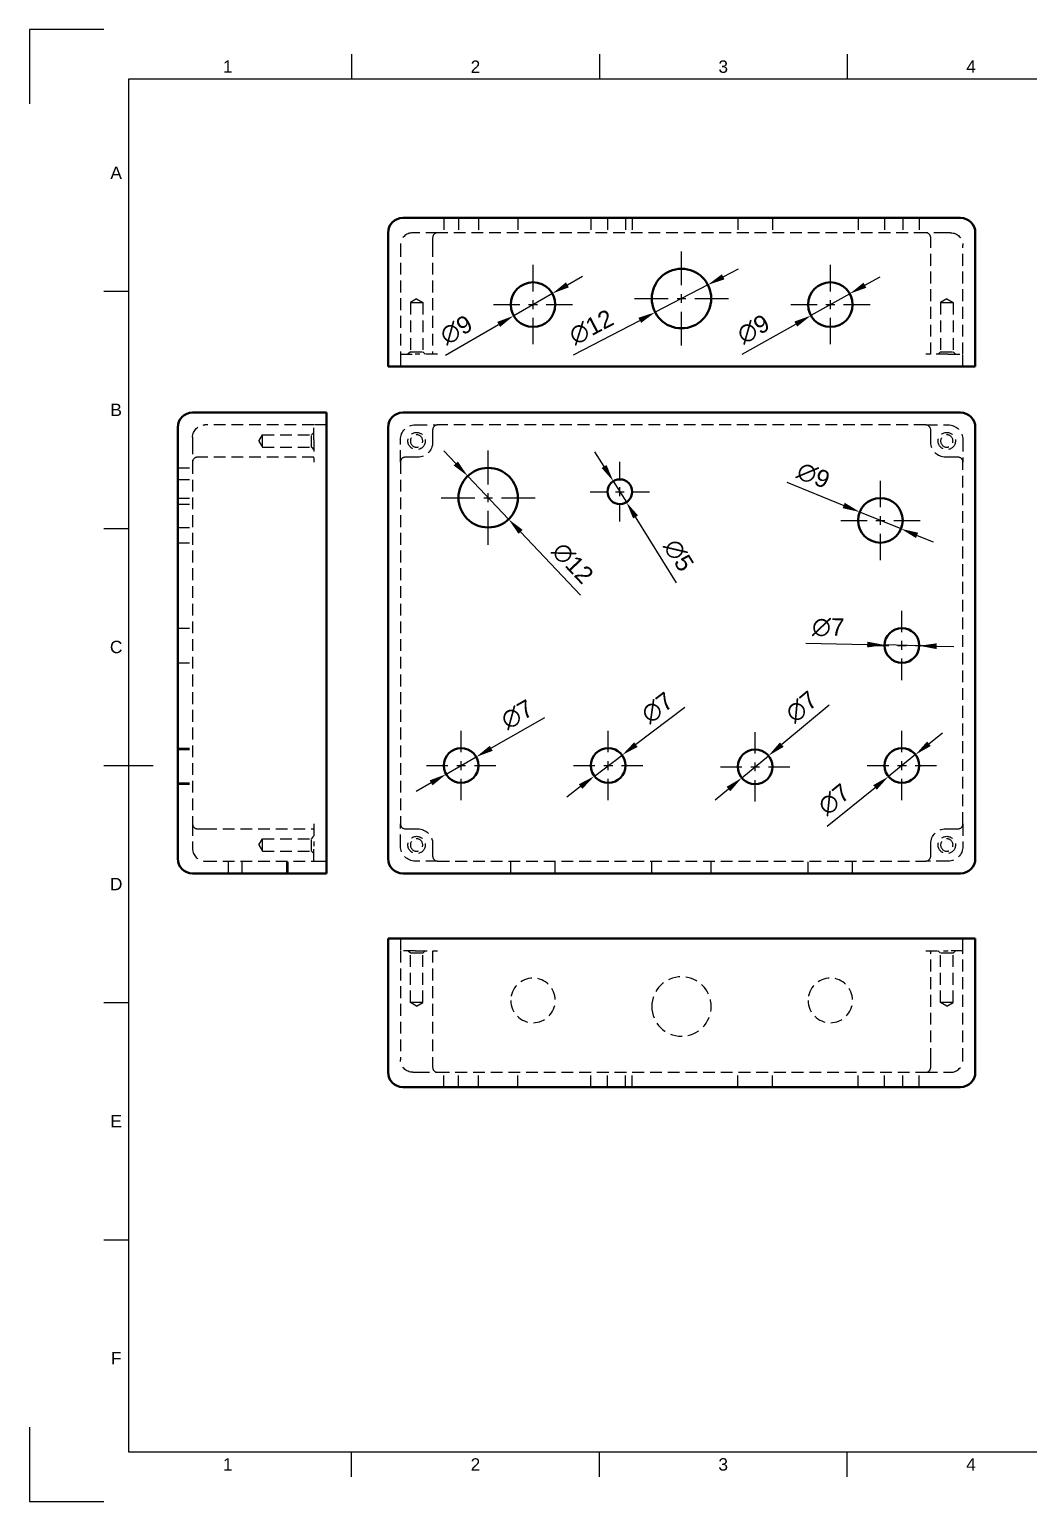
# Model space of a CAD drawing. Header units: millimetres. Extents: x 0 to 420, y 0 to 297.
# Drawn here: x 0 to 201.6, y 0 to 297 of the extents above; entities that cross this region are included whole.
import ezdxf
from ezdxf.enums import TextEntityAlignment as Align

# ---------------------------------------------------------------- set-up
doc = ezdxf.new("R2010")
doc.units = ezdxf.units.MM
doc.header["$LTSCALE"] = 0.75
doc.linetypes.add('CENTER2', pattern=[28.575, 19.05, -3.175, 3.175, -3.175])
doc.linetypes.add('HIDDEN2', pattern=[4.7625, 3.175, -1.5875])
for name, color, linetype, lineweight in [('BORDER', 7, 'Continuous', 25), ('FD_Dimensions', 7, 'Continuous', 25), ('Hidden', 7, 'HIDDEN2', 25), ('Smart Centers', 7, 'CENTER2', 25), ('Visible', 7, 'Continuous', 50)]:
    doc.layers.add(name, color=color, linetype=linetype, lineweight=lineweight)
doc.styles.add('FusionTitle', font='arial.ttf')
doc.styles.get("Standard").update_dxf_attribs({"font": 'arial.ttf'})
doc.dimstyles.new('Dim-ISO-25', dxfattribs={"dimtxt": 3.5, "dimasz": 3.5, "dimexe": 2.1, "dimexo": 2.1, "dimgap": 1.4, "dimtad": 1, "dimzin": 12, "dimdsep": 46, "dimtxsty": 'Standard', "dimcen": 0, "dimazin": 3, "dimtp": 0.1, "dimtm": 0.1, "dimtfac": 0.714286, "dimtmove": 0, "dimatfit": 3, "dimfxl": 1, "dimtzin": 12, "dimarcsym": 0})

# ---------------------------------------------------------------- blocks, each defined once
blk = doc.blocks.new('ISO_A3_SHEET')
at = {"layer": 'BORDER'}
for p, q in [((65, 292), (65, 287)), ((115, 292), (115, 287)), ((165, 292), (165, 287)), ((410, 287), (20, 287)), ((20, 287), (20, 10)), ((15, 244.16666), (20, 244.16666)), ((15, 196.33333), (20, 196.33333)), ((15, 148.5), (25, 148.5)), ((15, 100.66667), (20, 100.66667)), ((15, 52.83334), (20, 52.83334)), ((20, 10), (410, 10)), ((65, 5), (65, 10)), ((115, 5), (115, 10)), ((165, 5), (165, 10))]:
    blk.add_line(p, q, dxfattribs=at)
at = {"layer": 'Defpoints'}
for p, q in [((15, 297), (0, 297)), ((0, 297), (0, 282)), ((0, 15), (0, 0)), ((0, 0), (15, 0))]:
    blk.add_line(p, q, dxfattribs=at)
at = {"layer": 'BORDER', "style": 'FusionTitle'}
for s, p in [('1', (40, 289.5)), ('2', (90, 289.5)), ('3', (140, 289.5)), ('4', (190, 289.5)), ('A', (17.5, 268.08333)), ('B', (17.5, 220.25)), ('C', (17.5, 172.41667)), ('D', (17.5, 124.58334)), ('E', (17.5, 76.75001)), ('F', (17.5, 28.91668)), ('1', (40, 7.5)), ('2', (90, 7.5)), ('3', (140, 7.5)), ('4', (190, 7.5))]:
    blk.add_text(s, height=2.5, dxfattribs=at).set_placement(p, align=Align.MIDDLE)
blk = doc.blocks.new('*U9')
at = {"layer": 'Smart Centers', "color": 0, "ltscale": 0.75, "transparency": 16777216}
for p, q in [((0, 2.678906), (0, 7)), ((-7, 0), (-2.678906, 0)), ((2.678906, 0), (7, 0)), ((0, -7), (0, -2.678906))]:
    blk.add_line(p, q, dxfattribs=at)
at = {"layer": 'Smart Centers', "color": 0, "linetype": 'Continuous', "ltscale": 0.75, "transparency": 16777216}
for p, q in [((-0.892969, 0), (0.892969, 0)), ((0, -0.892969), (0, 0.892969))]:
    blk.add_line(p, q, dxfattribs=at)
blk = doc.blocks.new('*U10')
at = {"layer": 'Smart Centers', "color": 0, "ltscale": 0.75, "transparency": 16777216}
for p, q in [((0, 2.678906), (0, 7)), ((-7, 0), (-2.678906, 0)), ((2.678906, 0), (7, 0)), ((0, -7), (0, -2.678906))]:
    blk.add_line(p, q, dxfattribs=at)
at = {"layer": 'Smart Centers', "color": 0, "linetype": 'Continuous', "ltscale": 0.75, "transparency": 16777216}
for p, q in [((-0.892969, 0), (0.892969, 0)), ((0, -0.892969), (0, 0.892969))]:
    blk.add_line(p, q, dxfattribs=at)
blk = doc.blocks.new('*U11')
at = {"layer": 'Smart Centers', "color": 0, "ltscale": 0.75, "transparency": 16777216}
for p, q in [((0, 2.678906), (0, 7)), ((-7, 0), (-2.678906, 0)), ((2.678906, 0), (7, 0)), ((0, -7), (0, -2.678906))]:
    blk.add_line(p, q, dxfattribs=at)
at = {"layer": 'Smart Centers', "color": 0, "linetype": 'Continuous', "ltscale": 0.75, "transparency": 16777216}
for p, q in [((-0.892969, 0), (0.892969, 0)), ((0, -0.892969), (0, 0.892969))]:
    blk.add_line(p, q, dxfattribs=at)
blk = doc.blocks.new('*U12')
at = {"layer": 'Smart Centers', "color": 0, "ltscale": 0.75, "transparency": 16777216}
for p, q in [((0, 2.678906), (0, 7)), ((-7, 0), (-2.678906, 0)), ((2.678906, 0), (7, 0)), ((0, -7), (0, -2.678906))]:
    blk.add_line(p, q, dxfattribs=at)
at = {"layer": 'Smart Centers', "color": 0, "linetype": 'Continuous', "ltscale": 0.75, "transparency": 16777216}
for p, q in [((-0.892969, 0), (0.892969, 0)), ((0, -0.892969), (0, 0.892969))]:
    blk.add_line(p, q, dxfattribs=at)
blk = doc.blocks.new('*U13')
at = {"layer": 'Smart Centers', "color": 0, "ltscale": 0.75, "transparency": 16777216}
for p, q in [((0, 2.678906), (0, 8)), ((-8, 0), (-2.678906, 0)), ((2.678906, 0), (8, 0)), ((0, -8), (0, -2.678906))]:
    blk.add_line(p, q, dxfattribs=at)
at = {"layer": 'Smart Centers', "color": 0, "linetype": 'Continuous', "ltscale": 0.75, "transparency": 16777216}
for p, q in [((-0.892969, 0), (0.892969, 0)), ((0, -0.892969), (0, 0.892969))]:
    blk.add_line(p, q, dxfattribs=at)
blk = doc.blocks.new('*U14')
at = {"layer": 'Smart Centers', "color": 0, "ltscale": 0.75, "transparency": 16777216}
for p, q in [((0, 2.678906), (0, 9.5)), ((-9.5, 0), (-2.678906, 0)), ((2.678906, 0), (9.5, 0)), ((0, -9.5), (0, -2.678906))]:
    blk.add_line(p, q, dxfattribs=at)
at = {"layer": 'Smart Centers', "color": 0, "linetype": 'Continuous', "ltscale": 0.75, "transparency": 16777216}
for p, q in [((-0.892969, 0), (0.892969, 0)), ((0, -0.892969), (0, 0.892969))]:
    blk.add_line(p, q, dxfattribs=at)
blk = doc.blocks.new('*U15')
at = {"layer": 'Smart Centers', "color": 0, "ltscale": 0.75, "transparency": 16777216}
for p, q in [((0, 2.678906), (0, 6)), ((-6, 0), (-2.678906, 0)), ((2.678906, 0), (6, 0)), ((0, -6), (0, -2.678906))]:
    blk.add_line(p, q, dxfattribs=at)
at = {"layer": 'Smart Centers', "color": 0, "linetype": 'Continuous', "ltscale": 0.75, "transparency": 16777216}
for p, q in [((-0.892969, 0), (0.892969, 0)), ((0, -0.892969), (0, 0.892969))]:
    blk.add_line(p, q, dxfattribs=at)
blk = doc.blocks.new('*U16')
at = {"layer": 'Smart Centers', "color": 0, "ltscale": 0.75, "transparency": 16777216}
for p, q in [((0, 2.678906), (0, 8)), ((-8, 0), (-2.678906, 0)), ((2.678906, 0), (8, 0)), ((0, -8), (0, -2.678906))]:
    blk.add_line(p, q, dxfattribs=at)
at = {"layer": 'Smart Centers', "color": 0, "linetype": 'Continuous', "ltscale": 0.75, "transparency": 16777216}
for p, q in [((-0.892969, 0), (0.892969, 0)), ((0, -0.892969), (0, 0.892969))]:
    blk.add_line(p, q, dxfattribs=at)
blk = doc.blocks.new('*U17')
at = {"layer": 'Smart Centers', "color": 0, "ltscale": 0.75, "transparency": 16777216}
for p, q in [((0, 2.678906), (0, 8)), ((-8, 0), (-2.678906, 0)), ((2.678906, 0), (8, 0)), ((0, -8), (0, -2.678906))]:
    blk.add_line(p, q, dxfattribs=at)
at = {"layer": 'Smart Centers', "color": 0, "linetype": 'Continuous', "ltscale": 0.75, "transparency": 16777216}
for p, q in [((-0.892969, 0), (0.892969, 0)), ((0, -0.892969), (0, 0.892969))]:
    blk.add_line(p, q, dxfattribs=at)
blk = doc.blocks.new('*U18')
at = {"layer": 'Smart Centers', "color": 0, "ltscale": 0.75, "transparency": 16777216}
for p, q in [((0, 2.678906), (0, 9.5)), ((-9.5, 0), (-2.678906, 0)), ((2.678906, 0), (9.5, 0)), ((0, -9.5), (0, -2.678906))]:
    blk.add_line(p, q, dxfattribs=at)
at = {"layer": 'Smart Centers', "color": 0, "linetype": 'Continuous', "ltscale": 0.75, "transparency": 16777216}
for p, q in [((-0.892969, 0), (0.892969, 0)), ((0, -0.892969), (0, 0.892969))]:
    blk.add_line(p, q, dxfattribs=at)
blk = doc.blocks.new('*D31')
at = {"layer": 'Defpoints', "color": 0, "transparency": 16777216}
for p in [(88.441, 206.88863), (96.694867, 198.178081)]:
    blk.add_point(p, dxfattribs=at)
at = {"layer": 'FD_Dimensions', "color": 0, "lineweight": -2, "transparency": 16777216}
for p, q in [((86.033621, 209.429207), (83.626243, 211.969784)), ((88.441, 206.88863), (96.694867, 198.178081)), ((111.211962, 182.857764), (99.102245, 195.637504))]:
    blk.add_line(p, q, dxfattribs=at)
at = {"layer": 'FD_Dimensions', "color": 0, "transparency": 16777216}
for points in [[(86.457051, 209.830437), (85.610192, 209.027977), (88.441, 206.88863)], [(99.525675, 196.038734), (98.678816, 195.236274), (96.694867, 198.178081)]]:
    blk.add_solid(points, dxfattribs=at)
at = {"layer": 'FD_Dimensions', "color": 0, "transparency": 16777216, "insert": (109.611905, 189.322135), "char_height": 3.5, "attachment_point": 5, "rotation": 313.45796319}
blk.add_mtext('∅12', dxfattribs=at)
blk = doc.blocks.new('*D32')
at = {"layer": 'Defpoints', "color": 0, "transparency": 16777216}
for p in [(117.815865, 205.855179), (120.459999, 201.61153)]:
    blk.add_point(p, dxfattribs=at)
at = {"layer": 'FD_Dimensions', "color": 0, "lineweight": -2, "transparency": 16777216}
for p, q in [((115.964971, 208.825733), (114.114077, 211.796287)), ((117.815865, 205.855179), (120.459999, 201.61153)), ((130.580142, 185.369417), (122.310893, 198.640976))]:
    blk.add_line(p, q, dxfattribs=at)
at = {"layer": 'FD_Dimensions', "color": 0, "transparency": 16777216}
for points in [[(116.460063, 209.134215), (115.469879, 208.51725), (117.815865, 205.855179)], [(122.805986, 198.949458), (121.815801, 198.332494), (120.459999, 201.61153)]]:
    blk.add_solid(points, dxfattribs=at)
at = {"layer": 'FD_Dimensions', "color": 0, "transparency": 16777216, "insert": (131.00729, 190.895532), "char_height": 3.5, "attachment_point": 5, "rotation": 301.92622329}
blk.add_mtext('∅5', dxfattribs=at)
blk = doc.blocks.new('*D33')
at = {"layer": 'Defpoints', "color": 0, "transparency": 16777216}
for p in [(167.550839, 199.641082), (175.885025, 196.243827)]:
    blk.add_point(p, dxfattribs=at)
at = {"layer": 'FD_Dimensions', "color": 0, "lineweight": -2, "transparency": 16777216}
for p, q in [((152.81833, 205.646477), (164.309767, 200.962236)), ((175.885025, 196.243827), (167.550839, 199.641082)), ((179.126098, 194.922673), (182.36717, 193.601518))]:
    blk.add_line(p, q, dxfattribs=at)
at = {"layer": 'FD_Dimensions', "color": 0, "transparency": 16777216}
for points in [[(164.529959, 201.502415), (164.089574, 200.422057), (167.550839, 199.641082)], [(179.34629, 195.462851), (178.905905, 194.382494), (175.885025, 196.243827)]]:
    blk.add_solid(points, dxfattribs=at)
at = {"layer": 'FD_Dimensions', "color": 0, "transparency": 16777216, "insert": (158.183468, 207.006811), "char_height": 3.5, "attachment_point": 5, "rotation": 337.82276681}
blk.add_mtext('∅9', dxfattribs=at)
blk = doc.blocks.new('*D34')
at = {"layer": 'Defpoints', "color": 0, "transparency": 16777216}
for p in [(90.153308, 150.225908), (84.082556, 146.740801)]:
    blk.add_point(p, dxfattribs=at)
at = {"layer": 'FD_Dimensions', "color": 0, "lineweight": -2, "transparency": 16777216}
for p, q in [((103.944599, 158.143234), (93.188684, 151.968461)), ((84.082556, 146.740801), (90.153308, 150.225908)), ((81.04718, 144.998248), (78.011804, 143.255694))]:
    blk.add_line(p, q, dxfattribs=at)
at = {"layer": 'FD_Dimensions', "color": 0, "transparency": 16777216}
for points in [[(92.898259, 152.474357), (93.47911, 151.462565), (90.153308, 150.225908)], [(80.756755, 145.504144), (81.337606, 144.492352), (84.082556, 146.740801)]]:
    blk.add_solid(points, dxfattribs=at)
at = {"layer": 'FD_Dimensions', "color": 0, "transparency": 16777216, "insert": (98.448873, 158.775947), "char_height": 3.5, "attachment_point": 5, "rotation": 29.85932719}
blk.add_mtext('∅7', dxfattribs=at)
blk = doc.blocks.new('*D35')
at = {"layer": 'Defpoints', "color": 0, "transparency": 16777216}
for p in [(119.590147, 150.598054), (114.012318, 146.368655)]:
    blk.add_point(p, dxfattribs=at)
at = {"layer": 'FD_Dimensions', "color": 0, "lineweight": -2, "transparency": 16777216}
for p, q in [((132.261636, 160.206234), (122.379062, 152.712754)), ((114.012318, 146.368655), (119.590147, 150.598054)), ((111.223403, 144.253955), (108.434488, 142.139255))]:
    blk.add_line(p, q, dxfattribs=at)
at = {"layer": 'FD_Dimensions', "color": 0, "transparency": 16777216}
for points in [[(122.026612, 153.177573), (122.731511, 152.247935), (119.590147, 150.598054)], [(110.870953, 144.718774), (111.575853, 143.789136), (114.012318, 146.368655)]]:
    blk.add_solid(points, dxfattribs=at)
at = {"layer": 'FD_Dimensions', "color": 0, "transparency": 16777216, "insert": (126.730075, 160.134353), "char_height": 3.5, "attachment_point": 5, "rotation": 37.17128622}
blk.add_mtext('∅7', dxfattribs=at)
blk = doc.blocks.new('*D36')
at = {"layer": 'Defpoints', "color": 0, "transparency": 16777216}
for p in [(149.125411, 150.471593), (143.743854, 145.995116)]:
    blk.add_point(p, dxfattribs=at)
at = {"layer": 'FD_Dimensions', "color": 0, "lineweight": -2, "transparency": 16777216}
for p, q in [((161.351017, 160.641072), (151.81619, 152.709831)), ((143.743854, 145.995116), (149.125411, 150.471593)), ((141.053075, 143.756878), (138.362296, 141.51864))]:
    blk.add_line(p, q, dxfattribs=at)
at = {"layer": 'FD_Dimensions', "color": 0, "transparency": 16777216}
for points in [[(151.44315, 153.158294), (152.189229, 152.261368), (149.125411, 150.471593)], [(140.680035, 144.205341), (141.426115, 143.308415), (143.743854, 145.995116)]]:
    blk.add_solid(points, dxfattribs=at)
at = {"layer": 'FD_Dimensions', "color": 0, "transparency": 16777216, "insert": (155.828316, 160.319975), "char_height": 3.5, "attachment_point": 5, "rotation": 39.75430732}
blk.add_mtext('∅7', dxfattribs=at)
blk = doc.blocks.new('*D37')
at = {"layer": 'Defpoints', "color": 0, "transparency": 16777216}
for p in [(172.568893, 172.815377), (179.566971, 172.651332)]:
    blk.add_point(p, dxfattribs=at)
at = {"layer": 'FD_Dimensions', "color": 0, "lineweight": -2, "transparency": 16777216}
for p, q in [((156.670942, 173.188047), (169.069855, 172.897399)), ((179.566971, 172.651332), (172.568893, 172.815377)), ((183.06601, 172.56931), (186.565049, 172.487287))]:
    blk.add_line(p, q, dxfattribs=at)
at = {"layer": 'FD_Dimensions', "color": 0, "transparency": 16777216}
for points in [[(169.083525, 173.480572), (169.056184, 172.314226), (172.568893, 172.815377)], [(183.07968, 173.152483), (183.052339, 171.986137), (179.566971, 172.651332)]]:
    blk.add_solid(points, dxfattribs=at)
at = {"layer": 'FD_Dimensions', "color": 0, "transparency": 16777216, "insert": (161.19786, 176.367723), "char_height": 3.5, "attachment_point": 5, "rotation": 358.65714999}
blk.add_mtext('∅7', dxfattribs=at)
blk = doc.blocks.new('*D38')
at = {"layer": 'Defpoints', "color": 0, "transparency": 16777216}
for p in [(105.519045, 243.722993), (97.71682, 239.236871)]:
    blk.add_point(p, dxfattribs=at)
at = {"layer": 'FD_Dimensions', "color": 0, "lineweight": -2, "transparency": 16777216}
for p, q in [((108.553243, 245.467596), (111.587441, 247.212199)), ((105.519045, 243.722993), (97.71682, 239.236871)), ((83.92467, 231.306662), (94.682621, 237.492268))]:
    blk.add_line(p, q, dxfattribs=at)
at = {"layer": 'FD_Dimensions', "color": 0, "transparency": 16777216}
for points in [[(108.262476, 245.973296), (108.84401, 244.961896), (105.519045, 243.722993)], [(94.391854, 237.997968), (94.973389, 236.986568), (97.71682, 239.236871)]]:
    blk.add_solid(points, dxfattribs=at)
at = {"layer": 'FD_Dimensions', "color": 0, "transparency": 16777216, "insert": (86.149166, 236.374881), "char_height": 3.5, "attachment_point": 5, "rotation": 29.89803013}
blk.add_mtext('∅9', dxfattribs=at)
blk = doc.blocks.new('*D39')
at = {"layer": 'Defpoints', "color": 0, "transparency": 16777216}
for p in [(136.900245, 245.479167), (126.260267, 239.930216)]:
    blk.add_point(p, dxfattribs=at)
at = {"layer": 'FD_Dimensions', "color": 0, "lineweight": -2, "transparency": 16777216}
for p, q in [((140.003572, 247.097611), (143.106899, 248.716055)), ((136.900245, 245.479167), (126.260267, 239.930216)), ((109.78088, 231.335903), (123.15694, 238.311772))]:
    blk.add_line(p, q, dxfattribs=at)
at = {"layer": 'FD_Dimensions', "color": 0, "transparency": 16777216}
for points in [[(139.733832, 247.614832), (140.273313, 246.580389), (136.900245, 245.479167)], [(122.887199, 238.828993), (123.42668, 237.79455), (126.260267, 239.930216)]]:
    blk.add_solid(points, dxfattribs=at)
at = {"layer": 'FD_Dimensions', "color": 0, "transparency": 16777216, "insert": (113.398271, 236.927212), "char_height": 3.5, "attachment_point": 5, "rotation": 27.54291489}
blk.add_mtext('∅12', dxfattribs=at)
blk = doc.blocks.new('*D40')
at = {"layer": 'Defpoints', "color": 0, "transparency": 16777216}
for p in [(165.540396, 243.685444), (157.695469, 239.27442)]:
    blk.add_point(p, dxfattribs=at)
at = {"layer": 'FD_Dimensions', "color": 0, "lineweight": -2, "transparency": 16777216}
for p, q in [((168.5912, 245.400841), (171.642005, 247.116239)), ((165.540396, 243.685444), (157.695469, 239.27442)), ((143.827834, 231.476965), (154.644664, 237.559022))]:
    blk.add_line(p, q, dxfattribs=at)
at = {"layer": 'FD_Dimensions', "color": 0, "transparency": 16777216}
for points in [[(168.305301, 245.909309), (168.8771, 244.892374), (165.540396, 243.685444)], [(154.358764, 238.06749), (154.930564, 237.050555), (157.695469, 239.27442)]]:
    blk.add_solid(points, dxfattribs=at)
at = {"layer": 'FD_Dimensions', "color": 0, "transparency": 16777216, "insert": (146.100877, 236.523598), "char_height": 3.5, "attachment_point": 5, "rotation": 29.34805629}
blk.add_mtext('∅9', dxfattribs=at)
blk = doc.blocks.new('*U29')
at = {"layer": 'Smart Centers', "color": 0, "ltscale": 0.75, "transparency": 16777216}
for p, q in [((0, 2.678906), (0, 7)), ((-7, 0), (-2.678906, 0)), ((2.678906, 0), (7, 0)), ((0, -7), (0, -2.678906))]:
    blk.add_line(p, q, dxfattribs=at)
at = {"layer": 'Smart Centers', "color": 0, "linetype": 'Continuous', "ltscale": 0.75, "transparency": 16777216}
for p, q in [((-0.892969, 0), (0.892969, 0)), ((0, -0.892969), (0, 0.892969))]:
    blk.add_line(p, q, dxfattribs=at)
blk = doc.blocks.new('*D41')
at = {"layer": 'Defpoints', "color": 0, "transparency": 16777216}
for p in [(178.788187, 150.685674), (173.347677, 146.281034)]:
    blk.add_point(p, dxfattribs=at)
at = {"layer": 'FD_Dimensions', "color": 0, "lineweight": -2, "transparency": 16777216}
for p, q in [((181.508442, 152.887995), (184.228697, 155.090315)), ((178.788187, 150.685674), (173.347677, 146.281034)), ((160.988146, 136.274749), (170.627423, 144.078714))]:
    blk.add_line(p, q, dxfattribs=at)
at = {"layer": 'FD_Dimensions', "color": 0, "transparency": 16777216}
for points in [[(181.141389, 153.34137), (181.875495, 152.434619), (178.788187, 150.685674)], [(170.260369, 144.53209), (170.994476, 143.625338), (173.347677, 146.281034)]]:
    blk.add_solid(points, dxfattribs=at)
at = {"layer": 'FD_Dimensions', "color": 0, "transparency": 16777216, "insert": (162.380691, 141.62864), "char_height": 3.5, "attachment_point": 5, "rotation": 38.99362784}
blk.add_mtext('∅7', dxfattribs=at)

msp = doc.modelspace()

# ---------------------------------------------------------------- linework, layer by layer
at = {"layer": 'Hidden', "extrusion": (0, 1, 2.967e-13)}
for p, q in [((83.618, 258.98), (83.618, 255.98)), ((86.568, 258.98), (86.568, 255.98)), ((90.618, 258.98), (90.618, 255.98)), ((98.568, 258.98), (98.568, 255.98)), ((113.301, 258.98), (113.301, 255.98)), ((116.638, 258.98), (116.638, 255.98)), ((120.301, 258.98), (120.301, 255.98)), ((121.638, 258.98), (121.638, 255.98)), ((142.935, 258.98), (142.935, 255.98)), ((149.935, 258.98), (149.935, 255.98)), ((167.218, 258.98), (167.218, 255.98)), ((172.568, 258.98), (172.568, 255.98)), ((176.218, 258.98), (176.218, 255.98)), ((179.568, 258.98), (179.568, 255.98)), ((78.368, 255.98), (77.368, 255.98)), ((82.368, 255.98), (78.368, 255.98)), ((180.868, 255.98), (82.368, 255.98)), ((184.868, 255.98), (180.868, 255.98)), ((185.868, 255.98), (184.868, 255.98)), ((74.868, 253.48), (74.868, 231.48)), ((81.368, 254.98), (81.368, 253.48)), ((81.368, 253.48), (81.368, 231.48)), ((181.868, 253.48), (181.868, 254.98)), ((181.868, 231.48), (181.868, 253.48)), ((188.368, 231.48), (188.368, 253.48)), ((78.118, 242.631), (76.868, 241.88)), ((76.868, 241.88), (79.368, 241.88)), ((76.868, 241.88), (76.868, 231.98)), ((78.118, 242.631), (79.368, 241.88)), ((79.368, 241.88), (79.368, 231.98)), ((185.118, 242.631), (183.868, 241.88)), ((183.868, 241.88), (186.368, 241.88)), ((183.868, 241.88), (183.868, 231.98)), ((185.118, 242.631), (186.368, 241.88)), ((186.368, 241.88), (186.368, 231.98)), ((76.868, 231.98), (76.368, 231.48)), ((76.868, 231.98), (79.368, 231.98)), ((79.368, 231.98), (79.868, 231.48)), ((183.868, 231.98), (183.368, 231.48)), ((183.868, 231.98), (186.368, 231.98)), ((186.368, 231.98), (186.868, 231.48)), ((74.868, 231.48), (74.868, 228.98)), ((74.868, 231.48), (77.868, 231.48)), ((82.368, 231.48), (77.868, 231.48)), ((185.368, 231.48), (180.868, 231.48)), ((185.368, 231.48), (188.368, 231.48)), ((188.368, 228.98), (188.368, 231.48))]:
    msp.add_line(p, q, dxfattribs=at)
at = {"layer": 'Hidden', "extrusion": (-1, -2e-16, 2.967e-13)}
for p, q in [((57.421, 217.213), (35.421, 217.213)), ((59.921, 217.213), (57.421, 217.213)), ((57.421, 214.213), (57.421, 217.213)), ((32.921, 214.713), (32.921, 213.713)), ((46.27, 213.963), (47.021, 215.213)), ((46.27, 213.963), (47.021, 212.713)), ((47.021, 212.713), (47.021, 215.213)), ((47.021, 215.213), (56.921, 215.213)), ((56.921, 215.213), (57.421, 215.713)), ((56.921, 212.713), (56.921, 215.213)), ((57.421, 214.213), (57.421, 209.713)), ((32.921, 213.713), (32.921, 209.713)), ((47.021, 212.713), (56.921, 212.713)), ((56.921, 212.713), (57.421, 212.213)), ((29.921, 208.533), (32.921, 208.533)), ((32.921, 209.713), (32.921, 136.713)), ((35.421, 210.713), (33.921, 210.713)), ((57.421, 210.713), (35.421, 210.713)), ((29.921, 206.233), (32.921, 206.233)), ((29.921, 202.442), (32.921, 202.442)), ((29.921, 201.233), (32.921, 201.233)), ((29.921, 196.533), (32.921, 196.533)), ((29.921, 193.442), (32.921, 193.442)), ((29.921, 176.233), (32.921, 176.233)), ((29.921, 169.233), (32.921, 169.233)), ((29.921, 151.983), (32.921, 151.983)), ((29.921, 151.733), (32.921, 151.733)), ((29.921, 144.983), (32.921, 144.983)), ((29.921, 144.733), (32.921, 144.733)), ((32.921, 136.713), (32.921, 132.713)), ((57.421, 136.713), (57.421, 132.213)), ((33.921, 135.713), (35.421, 135.713)), ((35.421, 135.713), (57.421, 135.713)), ((46.27, 132.463), (47.021, 133.713)), ((47.021, 131.213), (47.021, 133.713)), ((47.021, 133.713), (56.921, 133.713)), ((56.921, 133.713), (57.421, 134.213)), ((56.921, 131.213), (56.921, 133.713)), ((32.921, 132.713), (32.921, 131.713)), ((46.27, 132.463), (47.021, 131.213)), ((47.021, 131.213), (56.921, 131.213)), ((56.921, 131.213), (57.421, 130.713)), ((57.421, 129.213), (57.421, 132.213)), ((35.421, 129.213), (57.421, 129.213)), ((40.196, 126.713), (40.196, 129.213)), ((42.921, 126.713), (42.921, 129.213)), ((51.921, 126.713), (51.921, 129.213)), ((52.196, 126.713), (52.196, 129.213)), ((57.421, 129.213), (59.921, 129.213))]:
    msp.add_line(p, q, dxfattribs=at)
at = {"layer": 'Hidden'}
for p, q in [((77.868, 217.213), (82.368, 217.213)), ((180.868, 217.213), (82.368, 217.213)), ((180.868, 217.213), (185.368, 217.213)), ((74.868, 209.713), (74.868, 214.213)), ((81.368, 216.213), (81.368, 214.713)), ((81.368, 214.713), (81.368, 213.713)), ((181.868, 214.713), (181.868, 216.213)), ((181.868, 213.713), (181.868, 214.713)), ((188.368, 214.213), (188.368, 209.713)), ((74.868, 209.713), (74.868, 136.713)), ((77.368, 210.713), (75.868, 210.713)), ((78.368, 210.713), (77.368, 210.713)), ((185.868, 210.713), (184.868, 210.713)), ((187.368, 210.713), (185.868, 210.713)), ((188.368, 136.713), (188.368, 209.713)), ((74.868, 132.213), (74.868, 136.713)), ((188.368, 136.713), (188.368, 132.213)), ((75.868, 135.713), (77.368, 135.713)), ((77.368, 135.713), (78.368, 135.713)), ((184.868, 135.713), (185.868, 135.713)), ((185.868, 135.713), (187.368, 135.713)), ((81.368, 132.713), (81.368, 131.713)), ((81.368, 131.713), (81.368, 130.213)), ((181.868, 131.713), (181.868, 132.713)), ((181.868, 130.213), (181.868, 131.713)), ((82.368, 129.213), (77.868, 129.213)), ((82.368, 129.213), (180.868, 129.213)), ((97.118, 126.713), (97.118, 129.213)), ((106.118, 126.713), (106.118, 129.213)), ((125.58, 126.713), (125.58, 129.213)), ((137.58, 126.713), (137.58, 129.213)), ((157.118, 126.713), (157.118, 129.213)), ((166.118, 126.713), (166.118, 129.213)), ((185.368, 129.213), (180.868, 129.213))]:
    msp.add_line(p, q, dxfattribs=at)
at = {"layer": 'Hidden', "extrusion": (-1e-16, -1, 2.967e-13)}
for p, q in [((74.868, 113.605), (74.868, 111.105)), ((188.368, 111.105), (188.368, 113.605)), ((74.868, 111.105), (74.868, 89.105)), ((77.868, 111.105), (74.868, 111.105)), ((76.868, 110.605), (76.368, 111.105)), ((79.368, 110.605), (76.868, 110.605)), ((76.868, 100.705), (76.868, 110.605)), ((77.868, 111.105), (82.368, 111.105)), ((79.368, 110.605), (79.868, 111.105)), ((79.368, 100.705), (79.368, 110.605)), ((81.368, 111.105), (81.368, 89.105)), ((180.868, 111.105), (185.368, 111.105)), ((181.868, 89.105), (181.868, 111.105)), ((183.868, 110.605), (183.368, 111.105)), ((186.368, 110.605), (183.868, 110.605)), ((183.868, 100.705), (183.868, 110.605)), ((188.368, 111.105), (185.368, 111.105)), ((186.368, 110.605), (186.868, 111.105)), ((186.368, 100.705), (186.368, 110.605)), ((188.368, 89.105), (188.368, 111.105)), ((79.368, 100.705), (76.868, 100.705)), ((78.118, 99.954), (76.868, 100.705)), ((78.118, 99.954), (79.368, 100.705)), ((186.368, 100.705), (183.868, 100.705)), ((185.118, 99.954), (183.868, 100.705)), ((185.118, 99.954), (186.368, 100.705)), ((81.368, 89.105), (81.368, 87.605)), ((181.868, 87.605), (181.868, 89.105)), ((77.368, 86.605), (78.368, 86.605)), ((78.368, 86.605), (82.368, 86.605)), ((82.368, 86.605), (180.868, 86.605)), ((83.618, 83.605), (83.618, 86.605)), ((86.568, 83.605), (86.568, 86.605)), ((90.618, 83.605), (90.618, 86.605)), ((98.568, 83.605), (98.568, 86.605)), ((113.301, 83.605), (113.301, 86.605)), ((116.638, 83.605), (116.638, 86.605)), ((120.301, 83.605), (120.301, 86.605)), ((121.638, 83.605), (121.638, 86.605)), ((142.935, 83.605), (142.935, 86.605)), ((149.935, 83.605), (149.935, 86.605)), ((167.218, 83.605), (167.218, 86.605)), ((172.568, 83.605), (172.568, 86.605)), ((176.218, 83.605), (176.218, 86.605)), ((179.568, 83.605), (179.568, 86.605)), ((180.868, 86.605), (184.868, 86.605)), ((184.868, 86.605), (185.868, 86.605))]:
    msp.add_line(p, q, dxfattribs=at)
at = {"layer": 'Hidden'}
for centre in [(78.118, 213.963), (185.118, 213.963), (78.118, 132.463), (185.118, 132.463)]:
    msp.add_circle(centre, 1.75, dxfattribs=at)
at = {"layer": 'Hidden', "extrusion": (0, 0, -1)}
for centre, radius in [((-78.118, 213.963), 1.25), ((-185.118, 213.963), 1.25), ((-78.118, 132.463), 1.25), ((-185.118, 132.463), 1.25), ((-101.618, 101.105), 4.5), ((-131.58, 99.88), 6), ((-161.618, 101.105), 4.5)]:
    msp.add_circle(centre, radius, dxfattribs=at)
at = {"layer": 'Hidden'}
for centre, radius, start, end in [((77.368, 253.48), 2.5, 90, 180), ((82.368, 254.98), 1, 90, 180), ((180.868, 254.98), 1, 0, 90), ((82.368, 216.213), 1, 90, 180), ((180.868, 216.213), 1, 0, 90), ((33.921, 209.713), 1, 90, 180), ((75.868, 209.713), 1, 90, 180), ((187.368, 209.713), 1, 0, 90), ((33.921, 136.713), 1, 180, 270), ((75.868, 136.713), 1, 180, 270), ((187.368, 136.713), 1, 270, 0), ((35.421, 131.713), 2.5, 180, 270), ((82.368, 130.213), 1, 180, 270), ((180.868, 130.213), 1, 270, 0), ((185.868, 89.105), 2.5, 270, 0), ((82.368, 87.605), 1, 180, 270), ((180.868, 87.605), 1, 270, 360)]:
    msp.add_arc(centre, radius, start, end, dxfattribs=at)
at = {"layer": 'Hidden', "extrusion": (1e-16, 0, -1)}
msp.add_arc((-185.868, 253.48), 2.5, 90, 180, dxfattribs=at)
at = {"layer": 'Hidden', "extrusion": (0, -2e-16, -1)}
msp.add_arc((-35.421, 214.713), 2.5, 0, 90, dxfattribs=at)
at = {"layer": 'Hidden', "extrusion": (0, 0, -1)}
for centre, radius, start, end in [((-77.868, 214.213), 3, 0, 90), ((-185.368, 214.213), 3, 90, 180), ((-78.368, 213.713), 3, 180, 270), ((-184.868, 213.713), 3, 270, 0), ((-78.368, 132.713), 3, 90, 180), ((-184.868, 132.713), 3, 0, 90), ((-77.868, 132.213), 3, 270, 0), ((-185.368, 132.213), 3, 180, 270), ((-77.368, 89.105), 2.5, 270, 0)]:
    msp.add_arc(centre, radius, start, end, dxfattribs=at)
at = {"layer": 'Visible', "extrusion": (0, 1, 2.967e-13)}
for p, q in [((75.368, 258.98), (187.868, 258.98)), ((72.368, 228.98), (72.368, 255.98)), ((190.868, 255.98), (190.868, 228.98)), ((72.368, 228.98), (75.368, 228.98)), ((75.368, 228.98), (187.868, 228.98)), ((187.868, 228.98), (190.868, 228.98))]:
    msp.add_line(p, q, dxfattribs=at)
at = {"layer": 'Visible', "extrusion": (-1, -2e-16, 2.967e-13)}
for p, q in [((32.921, 219.713), (59.921, 219.713)), ((59.921, 216.713), (59.921, 219.713)), ((29.921, 129.713), (29.921, 216.713)), ((59.921, 129.713), (59.921, 216.713)), ((59.921, 126.713), (59.921, 129.713)), ((59.921, 126.713), (32.921, 126.713))]:
    msp.add_line(p, q, dxfattribs=at)
at = {"layer": 'Visible'}
for p, q in [((75.368, 219.713), (187.868, 219.713)), ((72.368, 129.713), (72.368, 216.713)), ((190.868, 216.713), (190.868, 129.713)), ((187.868, 126.713), (75.368, 126.713))]:
    msp.add_line(p, q, dxfattribs=at)
at = {"layer": 'Visible', "extrusion": (-1e-16, -1, 2.967e-13)}
for p, q in [((72.368, 86.605), (72.368, 113.605)), ((75.368, 113.605), (72.368, 113.605)), ((187.868, 113.605), (75.368, 113.605)), ((190.868, 113.605), (187.868, 113.605)), ((190.868, 113.605), (190.868, 86.605)), ((187.868, 83.605), (75.368, 83.605))]:
    msp.add_line(p, q, dxfattribs=at)
at = {"layer": 'Visible', "extrusion": (1e-16, 0, -1)}
for centre, radius in [((-131.58, 242.705), 6), ((-101.618, 241.48), 4.5), ((-161.618, 241.48), 4.5)]:
    msp.add_circle(centre, radius, dxfattribs=at)
at = {"layer": 'Visible', "extrusion": (0, 0, -1)}
for centre, radius in [((-92.568, 202.533), 6), ((-119.138, 203.733), 2.5), ((-171.718, 197.942), 4.5), ((-176.068, 172.733), 3.5), ((-87.118, 148.483), 3.5), ((-116.801, 148.483), 3.5), ((-146.435, 148.233), 3.5), ((-176.068, 148.483), 3.5)]:
    msp.add_circle(centre, radius, dxfattribs=at)
at = {"layer": 'Visible', "extrusion": (1e-16, 0, -1)}
for centre, start, end in [((-75.368, 255.98), 0, 90), ((-187.868, 255.98), 90, 180)]:
    msp.add_arc(centre, 3, start, end, dxfattribs=at)
at = {"layer": 'Visible'}
for centre, start, end in [((32.921, 216.713), 90, 180), ((75.368, 216.713), 90, 180), ((32.921, 129.713), 180, 270), ((75.368, 129.713), 180, 270), ((187.868, 129.713), 270, 0), ((75.368, 86.605), 180, 270), ((187.868, 86.605), 270, 0)]:
    msp.add_arc(centre, 3, start, end, dxfattribs=at)
at = {"layer": 'Visible', "extrusion": (0, 0, -1)}
msp.add_arc((-187.868, 216.713), 3, 90, 180, dxfattribs=at)

# ---------------------------------------------------------------- block references
at = {"layer": 'BORDER'}
msp.add_blockref('ISO_A3_SHEET', (0, 0), dxfattribs=at)
at = {"layer": 'Smart Centers', "ltscale": 0.75}
for name, p in [('*U18', (131.58, 242.705)), ('*U16', (101.618, 241.48)), ('*U17', (161.618, 241.48)), ('*U14', (92.568, 202.533)), ('*U15', (119.138, 203.733)), ('*U13', (171.718, 197.942)), ('*U12', (176.068, 172.733)), ('*U11', (87.118, 148.483)), ('*U10', (116.801, 148.483)), ('*U9', (146.435, 148.233)), ('*U29', (176.068, 148.483))]:
    msp.add_blockref(name, p, dxfattribs=at)

# ---------------------------------------------------------------- dimensions: what is measured, and where the dimension line sits
at = {"layer": 'FD_Dimensions'}
for p1, p2, picture, middle in [((105.519, 243.723), (97.717, 239.237), '*D38', (86.149, 236.375)), ((165.54, 243.685), (157.695, 239.274), '*D40', (146.101, 236.524)), ((175.885, 196.244), (167.551, 199.641), '*D33', (158.183, 207.007)), ((179.567, 172.651), (172.569, 172.815), '*D37', (161.198, 176.368)), ((143.744, 145.995), (149.125, 150.472), '*D36', (155.828, 160.32)), ((84.083, 146.741), (90.153, 150.226), '*D34', (98.449, 158.776))]:
    dim = msp.add_diameter_dim_2p(p1=p1, p2=p2, dimstyle='Dim-ISO-25', override={"dimlfac": 1, "dimclrd": 0, "dimclre": 0}, dxfattribs=at)
    dim.commit()
    dim.dimension.update_dxf_attribs({"geometry": picture, "text_midpoint": middle})
for p1, p2, picture, middle in [((136.9, 245.479), (126.26, 239.93), '*D39', (114.917, 234.015)), ((88.441, 206.889), (96.695, 198.178), '*D31', (107.227, 187.063)), ((117.816, 205.855), (120.46, 201.612), '*D32', (128.219, 189.158)), ((114.012, 146.369), (119.59, 150.598), '*D35', (128.715, 157.517)), ((178.788, 150.686), (173.348, 146.281), '*D41', (164.448, 139.076))]:
    dim = msp.add_diameter_dim_2p(p1=p1, p2=p2, dimstyle='Dim-ISO-25', override={"dimlfac": 1, "dimclrd": 0, "dimclre": 0}, dxfattribs=at)
    dim.commit()
    dim.dimension.update_dxf_attribs({"geometry": picture, "text_midpoint": middle, "dimtype": 163})

doc.saveas('drawing.dxf')
